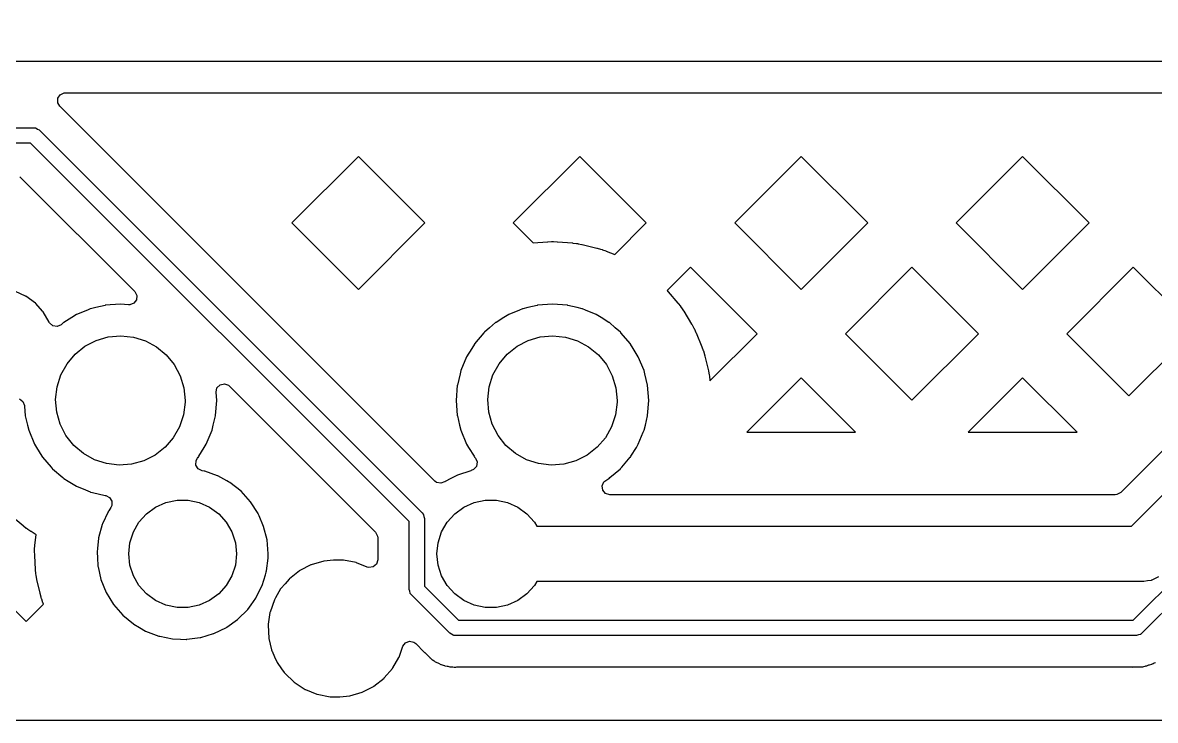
# Model space of a CAD drawing. Extents: x 124.5 to 210, y -114.5 to -26.5.
# Drawn here: x 173.4 to 191.78, y -114.49 to -103.17 of the extents above; entities that cross this region are included whole.
import ezdxf

# ---------------------------------------------------------------- set-up
doc = ezdxf.new("R2010")
doc.units = 0
doc.layers.add('BLACK', color=7, linetype='CONTINUOUS')

msp = doc.modelspace()

# ---------------------------------------------------------------- linework, layer by layer
at = {"layer": 'BLACK', "linetype": 'CONTINUOUS'}
for p, q in [((191.394, -111.34), (208.05, -94.6836)), ((191.424, -112.865), (209.15, -95.1392)), ((209.363, -95.2794), (191.564, -113.078)), ((202.935, -99.0797), (191.22, -110.795)), ((195.563, -103.8), (150.65, -103.8)), ((173.974, -104.398), (174.013, -104.339)), ((174.013, -104.339), (174.078, -104.31)), ((174.078, -104.31), (174.095, -104.308)), ((174.095, -104.308), (178.634, -104.308)), ((178.634, -104.308), (178.638, -104.309)), ((178.638, -104.309), (178.714, -104.311)), ((178.714, -104.311), (178.714, -104.311)), ((178.714, -104.311), (178.721, -104.311)), ((178.721, -104.311), (178.727, -104.31)), ((178.727, -104.31), (178.733, -104.309)), ((178.733, -104.31), (178.745, -104.308)), ((178.733, -104.309), (178.733, -104.31)), ((178.745, -104.308), (195.547, -104.308)), ((173.973, -104.469), (173.974, -104.398)), ((174.007, -104.523), (173.973, -104.469)), ((174.006, -104.524), (174.007, -104.523)), ((174.026, -104.544), (174.006, -104.524)), ((174.028, -104.546), (174.026, -104.544)), ((174.078, -104.593), (174.028, -104.546)), ((174.082, -104.599), (174.078, -104.593)), ((174.09, -104.608), (174.082, -104.599)), ((177.104, -107.623), (174.09, -104.608)), ((162.988, -104.875), (173.586, -104.875)), ((173.586, -104.875), (173.608, -104.878)), ((173.608, -104.878), (173.613, -104.878)), ((173.613, -104.878), (173.615, -104.879)), ((173.615, -104.879), (173.622, -104.88)), ((173.622, -104.88), (173.647, -104.897)), ((173.647, -104.897), (173.674, -104.912)), ((173.674, -104.912), (179.888, -111.126)), ((173.534, -105.125), (162.987, -105.125)), ((179.675, -111.266), (173.534, -105.125)), ((178.852, -105.342), (177.772, -106.421)), ((179.931, -106.421), (178.852, -105.342)), ((182.444, -105.342), (181.365, -106.421)), ((183.523, -106.421), (182.444, -105.342)), ((186.036, -105.342), (184.957, -106.421)), ((187.115, -106.421), (186.036, -105.342)), ((189.628, -105.342), (188.549, -106.421)), ((190.707, -106.421), (189.628, -105.342)), ((173.361, -105.67), (175.223, -107.532)), ((177.772, -106.421), (178.852, -107.5)), ((178.852, -107.5), (179.931, -106.421)), ((181.365, -106.421), (181.688, -106.744)), ((183.01, -106.934), (183.523, -106.421)), ((184.957, -106.421), (186.036, -107.5)), ((186.036, -107.5), (187.115, -106.421)), ((188.549, -106.421), (189.628, -107.5)), ((189.628, -107.5), (190.707, -106.421)), ((181.688, -106.744), (181.92, -106.726)), ((181.92, -106.726), (181.925, -106.726)), ((181.925, -106.726), (181.985, -106.723)), ((181.985, -106.723), (181.99, -106.723)), ((181.99, -106.723), (182.01, -106.723)), ((182.01, -106.723), (182.015, -106.723)), ((182.015, -106.723), (182.075, -106.726)), ((182.075, -106.726), (182.08, -106.726)), ((182.08, -106.726), (182.324, -106.745)), ((182.324, -106.745), (182.329, -106.746)), ((182.329, -106.746), (182.388, -106.753)), ((182.388, -106.753), (182.393, -106.753)), ((182.393, -106.753), (182.413, -106.756)), ((182.413, -106.756), (182.418, -106.757)), ((182.418, -106.757), (182.476, -106.769)), ((182.476, -106.769), (182.481, -106.77)), ((182.481, -106.77), (182.72, -106.827)), ((182.72, -106.827), (182.725, -106.828)), ((182.725, -106.828), (182.782, -106.845)), ((182.782, -106.845), (182.787, -106.846)), ((182.787, -106.846), (182.806, -106.852)), ((182.806, -106.852), (182.81, -106.854)), ((182.81, -106.854), (182.867, -106.875)), ((182.867, -106.875), (182.871, -106.876)), ((182.871, -106.876), (183.01, -106.934)), ((184.24, -107.138), (183.86, -107.518)), ((185.319, -108.217), (184.24, -107.138)), ((187.832, -107.138), (186.753, -108.217)), ((188.911, -108.217), (187.832, -107.138)), ((191.424, -107.138), (190.345, -108.217)), ((192.433, -108.147), (191.424, -107.138)), ((173.451, -107.606), (173.288, -107.534)), ((173.457, -107.609), (173.451, -107.606)), ((173.451, -107.606), (173.451, -107.606)), ((173.611, -107.721), (173.457, -107.609)), ((175.252, -107.666), (175.209, -107.722)), ((175.223, -107.532), (175.257, -107.595)), ((175.257, -107.595), (175.252, -107.666)), ((180.09, -110.608), (177.104, -107.623)), ((183.86, -107.518), (183.873, -107.532)), ((183.873, -107.532), (183.876, -107.536)), ((183.876, -107.536), (184.036, -107.723)), ((173.616, -107.726), (173.611, -107.721)), ((173.728, -107.851), (173.616, -107.726)), ((173.616, -107.726), (173.616, -107.726)), ((173.739, -107.863), (173.728, -107.851)), ((173.835, -108.028), (173.739, -107.863)), ((174.455, -107.835), (174.28, -107.907)), ((174.502, -107.815), (174.455, -107.835)), ((174.507, -107.813), (174.502, -107.815)), ((174.502, -107.815), (174.502, -107.815)), ((174.59, -107.793), (174.507, -107.813)), ((174.741, -107.757), (174.59, -107.793)), ((174.745, -107.756), (174.741, -107.757)), ((174.741, -107.757), (174.741, -107.757)), ((174.99, -107.737), (174.745, -107.756)), ((175.124, -107.747), (174.99, -107.737)), ((175.142, -107.747), (175.124, -107.747)), ((175.209, -107.722), (175.142, -107.747)), ((181.465, -107.835), (181.29, -107.907)), ((181.512, -107.815), (181.465, -107.835)), ((181.517, -107.813), (181.512, -107.815)), ((181.512, -107.815), (181.512, -107.815)), ((181.6, -107.793), (181.517, -107.813)), ((181.751, -107.757), (181.6, -107.793)), ((181.755, -107.756), (181.751, -107.757)), ((181.751, -107.757), (181.751, -107.757)), ((182, -107.737), (181.755, -107.756)), ((182.245, -107.756), (182, -107.737)), ((182.249, -107.757), (182.245, -107.756)), ((182.4, -107.793), (182.249, -107.757)), ((182.249, -107.757), (182.249, -107.757)), ((182.483, -107.813), (182.4, -107.793)), ((182.488, -107.815), (182.483, -107.813)), ((182.535, -107.835), (182.488, -107.815)), ((182.488, -107.815), (182.488, -107.815)), ((182.71, -107.907), (182.535, -107.835)), ((184.036, -107.723), (184.039, -107.726)), ((184.039, -107.726), (184.076, -107.773)), ((184.076, -107.773), (184.079, -107.777)), ((184.079, -107.777), (184.091, -107.793)), ((184.091, -107.793), (184.093, -107.797)), ((184.093, -107.797), (184.127, -107.847)), ((184.127, -107.847), (184.129, -107.851)), ((184.129, -107.851), (184.258, -108.06)), ((173.835, -108.031), (173.835, -108.028)), ((173.841, -108.042), (173.835, -108.031)), ((173.895, -108.089), (173.841, -108.042)), ((174.067, -108.038), (174.03, -108.071)), ((174.071, -108.035), (174.067, -108.038)), ((174.067, -108.038), (174.067, -108.038)), ((174.075, -108.033), (174.071, -108.035)), ((174.201, -107.956), (174.075, -108.033)), ((174.075, -108.033), (174.075, -108.033)), ((174.28, -107.907), (174.201, -107.956)), ((181.077, -108.038), (180.98, -108.121)), ((181.081, -108.035), (181.077, -108.038)), ((181.077, -108.038), (181.077, -108.038)), ((181.085, -108.033), (181.081, -108.035)), ((181.211, -107.956), (181.085, -108.033)), ((181.085, -108.033), (181.085, -108.033)), ((181.29, -107.907), (181.211, -107.956)), ((182.789, -107.956), (182.71, -107.907)), ((182.915, -108.033), (182.789, -107.956)), ((182.919, -108.035), (182.915, -108.033)), ((182.915, -108.033), (182.915, -108.033)), ((182.923, -108.038), (182.919, -108.035)), ((183.02, -108.121), (182.923, -108.038)), ((182.923, -108.038), (182.923, -108.038)), ((173.965, -108.1), (173.895, -108.089)), ((174.03, -108.071), (173.965, -108.1)), ((180.888, -108.202), (180.735, -108.381)), ((180.891, -108.198), (180.888, -108.202)), ((180.895, -108.195), (180.891, -108.198)), ((180.98, -108.121), (180.895, -108.195)), ((183.105, -108.195), (183.02, -108.121)), ((183.109, -108.198), (183.105, -108.195)), ((183.112, -108.202), (183.109, -108.198)), ((183.265, -108.381), (183.112, -108.202)), ((184.258, -108.06), (184.26, -108.065)), ((184.26, -108.065), (184.289, -108.117)), ((184.289, -108.117), (184.292, -108.121)), ((184.292, -108.121), (184.301, -108.139)), ((184.301, -108.139), (184.303, -108.143)), ((184.303, -108.143), (184.328, -108.198)), ((184.328, -108.198), (184.33, -108.202)), ((184.33, -108.202), (184.424, -108.429)), ((184.555, -108.98), (185.319, -108.217)), ((186.753, -108.217), (187.832, -109.296)), ((187.832, -109.296), (188.911, -108.217)), ((190.345, -108.217), (191.354, -109.226)), ((191.354, -109.226), (192.433, -108.147)), ((174.255, -108.55), (174.415, -108.421)), ((174.415, -108.421), (174.597, -108.326)), ((174.597, -108.326), (174.793, -108.269)), ((174.793, -108.269), (174.997, -108.25)), ((174.997, -108.25), (175.201, -108.271)), ((175.201, -108.271), (175.397, -108.332)), ((175.397, -108.332), (175.577, -108.43)), ((180.733, -108.385), (180.69, -108.455)), ((180.735, -108.381), (180.733, -108.385)), ((180.733, -108.385), (180.733, -108.385)), ((181.265, -108.55), (181.425, -108.421)), ((181.425, -108.421), (181.607, -108.326)), ((181.607, -108.326), (181.803, -108.269)), ((181.803, -108.269), (182.007, -108.25)), ((182.007, -108.25), (182.211, -108.271)), ((182.211, -108.271), (182.407, -108.332)), ((182.407, -108.332), (182.587, -108.43)), ((183.267, -108.385), (183.265, -108.381)), ((183.31, -108.455), (183.267, -108.385)), ((183.267, -108.385), (183.267, -108.385)), ((174.124, -108.707), (174.255, -108.55)), ((175.577, -108.43), (175.735, -108.56)), ((175.735, -108.56), (175.865, -108.719)), ((180.607, -108.59), (180.513, -108.817)), ((180.69, -108.455), (180.607, -108.59)), ((181.134, -108.707), (181.265, -108.55)), ((182.587, -108.43), (182.745, -108.56)), ((182.745, -108.56), (182.875, -108.719)), ((183.393, -108.59), (183.31, -108.455)), ((183.487, -108.817), (183.393, -108.59)), ((184.424, -108.429), (184.425, -108.433)), ((184.425, -108.433), (184.446, -108.49)), ((184.446, -108.49), (184.448, -108.494)), ((184.448, -108.494), (184.454, -108.513)), ((184.454, -108.513), (184.455, -108.518)), ((184.455, -108.518), (184.472, -108.575)), ((184.472, -108.575), (184.473, -108.58)), ((184.473, -108.58), (184.53, -108.819)), ((174.025, -108.886), (174.124, -108.707)), ((175.865, -108.719), (175.961, -108.9)), ((181.035, -108.886), (181.134, -108.707)), ((182.875, -108.719), (182.971, -108.9)), ((173.963, -109.082), (174.025, -108.886)), ((175.961, -108.9), (176.02, -109.096)), ((180.501, -108.87), (180.457, -109.05)), ((180.513, -108.817), (180.501, -108.87)), ((180.973, -109.082), (181.035, -108.886)), ((182.971, -108.9), (183.03, -109.096)), ((183.499, -108.87), (183.487, -108.817)), ((183.543, -109.05), (183.499, -108.87)), ((184.53, -108.819), (184.531, -108.824)), ((184.531, -108.824), (184.543, -108.882)), ((184.543, -108.882), (184.544, -108.887)), ((184.544, -108.887), (184.547, -108.907)), ((184.547, -108.907), (184.547, -108.912)), ((184.547, -108.912), (184.554, -108.971)), ((184.554, -108.971), (184.555, -108.976)), ((186.036, -108.934), (185.152, -109.817)), ((186.919, -109.817), (186.036, -108.934)), ((189.628, -108.934), (188.744, -109.817)), ((190.511, -109.817), (189.628, -108.934)), ((173.94, -109.285), (173.963, -109.082)), ((176.02, -109.096), (176.04, -109.3)), ((176.543, -109.166), (176.557, -109.097)), ((176.557, -109.097), (176.607, -109.046)), ((176.607, -109.046), (176.677, -109.031)), ((176.677, -109.031), (176.743, -109.055)), ((176.743, -109.055), (176.758, -109.067)), ((176.758, -109.067), (179.13, -111.439)), ((180.456, -109.055), (180.437, -109.3)), ((180.457, -109.05), (180.456, -109.055)), ((180.95, -109.285), (180.973, -109.082)), ((183.03, -109.096), (183.05, -109.3)), ((183.544, -109.055), (183.543, -109.05)), ((183.563, -109.3), (183.544, -109.055)), ((184.555, -108.976), (184.555, -108.98)), ((173.352, -109.274), (173.409, -109.317)), ((173.409, -109.317), (173.433, -109.382)), ((173.957, -109.49), (173.94, -109.285)), ((176.04, -109.329), (176.014, -109.533)), ((176.04, -109.3), (176.04, -109.329)), ((176.534, -109.545), (176.553, -109.3)), ((176.553, -109.3), (176.543, -109.166)), ((180.437, -109.3), (180.456, -109.545)), ((180.967, -109.49), (180.95, -109.285)), ((183.05, -109.329), (183.024, -109.533)), ((183.05, -109.3), (183.05, -109.329)), ((183.544, -109.545), (183.563, -109.3)), ((173.433, -109.382), (173.435, -109.4)), ((173.435, -109.4), (173.446, -109.545)), ((174.014, -109.687), (173.957, -109.49)), ((181.024, -109.687), (180.967, -109.49)), ((173.446, -109.545), (173.447, -109.549)), ((173.447, -109.549), (173.447, -109.549)), ((173.447, -109.549), (173.483, -109.7)), ((173.483, -109.7), (173.503, -109.783)), ((174.107, -109.869), (174.014, -109.687)), ((176.014, -109.533), (175.949, -109.727)), ((176.477, -109.783), (176.497, -109.7)), ((176.497, -109.7), (176.533, -109.549)), ((176.533, -109.549), (176.534, -109.545)), ((176.533, -109.549), (176.533, -109.549)), ((180.456, -109.545), (180.457, -109.549)), ((180.457, -109.549), (180.457, -109.549)), ((180.457, -109.549), (180.493, -109.7)), ((180.493, -109.7), (180.513, -109.783)), ((181.117, -109.869), (181.024, -109.687)), ((183.024, -109.533), (182.959, -109.727)), ((183.487, -109.783), (183.507, -109.7)), ((183.507, -109.7), (183.543, -109.549)), ((183.543, -109.549), (183.544, -109.545)), ((183.543, -109.549), (183.543, -109.549)), ((173.503, -109.783), (173.597, -110.01)), ((174.235, -110.029), (174.107, -109.869)), ((175.949, -109.727), (175.848, -109.905)), ((176.383, -110.01), (176.477, -109.783)), ((180.513, -109.783), (180.607, -110.01)), ((181.245, -110.029), (181.117, -109.869)), ((182.959, -109.727), (182.858, -109.905)), ((183.393, -110.01), (183.473, -109.817)), ((183.473, -109.817), (183.487, -109.783)), ((185.152, -109.817), (186.919, -109.817)), ((188.744, -109.817), (190.511, -109.817)), ((173.597, -110.01), (173.629, -110.062)), ((173.629, -110.062), (173.718, -110.206)), ((174.391, -110.162), (174.235, -110.029)), ((175.714, -110.06), (175.553, -110.187)), ((175.848, -109.905), (175.714, -110.06)), ((176.262, -110.206), (176.351, -110.062)), ((176.351, -110.062), (176.383, -110.01)), ((180.607, -110.01), (180.639, -110.062)), ((180.639, -110.062), (180.728, -110.206)), ((181.401, -110.162), (181.245, -110.029)), ((182.724, -110.06), (182.563, -110.187)), ((182.858, -109.905), (182.724, -110.06)), ((183.272, -110.206), (183.361, -110.062)), ((183.361, -110.062), (183.393, -110.01)), ((173.718, -110.206), (173.725, -110.219)), ((173.725, -110.219), (173.728, -110.223)), ((173.728, -110.223), (173.728, -110.223)), ((173.728, -110.223), (173.867, -110.385)), ((174.57, -110.262), (174.391, -110.162)), ((174.765, -110.326), (174.57, -110.262)), ((175.553, -110.187), (175.37, -110.279)), ((176.217, -110.277), (176.241, -110.235)), ((176.241, -110.235), (176.252, -110.223)), ((176.252, -110.223), (176.255, -110.219)), ((176.252, -110.223), (176.252, -110.223)), ((176.255, -110.219), (176.262, -110.206)), ((180.728, -110.206), (180.735, -110.219)), ((180.735, -110.219), (180.738, -110.223)), ((180.738, -110.223), (180.738, -110.223)), ((180.738, -110.223), (180.749, -110.235)), ((180.749, -110.235), (180.778, -110.299)), ((181.58, -110.262), (181.401, -110.162)), ((181.775, -110.326), (181.58, -110.262)), ((182.563, -110.187), (182.38, -110.279)), ((183.123, -110.385), (183.262, -110.223)), ((183.262, -110.223), (183.265, -110.219)), ((183.262, -110.223), (183.262, -110.223)), ((183.265, -110.219), (183.272, -110.206)), ((173.867, -110.385), (173.885, -110.405)), ((173.885, -110.405), (173.888, -110.409)), ((173.888, -110.409), (174.057, -110.552)), ((174.968, -110.35), (174.765, -110.326)), ((175.172, -110.334), (174.968, -110.35)), ((175.37, -110.279), (175.172, -110.334)), ((176.215, -110.348), (176.217, -110.277)), ((176.251, -110.409), (176.215, -110.348)), ((176.315, -110.441), (176.251, -110.409)), ((176.35, -110.447), (176.315, -110.441)), ((180.678, -110.44), (180.462, -110.51)), ((180.683, -110.439), (180.678, -110.44)), ((180.72, -110.423), (180.683, -110.439)), ((180.767, -110.37), (180.72, -110.423)), ((180.778, -110.299), (180.767, -110.37)), ((181.978, -110.35), (181.775, -110.326)), ((182.182, -110.334), (181.978, -110.35)), ((182.38, -110.279), (182.182, -110.334)), ((182.933, -110.552), (183.102, -110.409)), ((183.102, -110.409), (183.105, -110.405)), ((183.105, -110.405), (183.123, -110.385)), ((174.057, -110.552), (174.071, -110.565)), ((174.071, -110.565), (174.075, -110.567)), ((174.075, -110.567), (174.075, -110.567)), ((174.075, -110.567), (174.142, -110.608)), ((174.142, -110.608), (174.28, -110.693)), ((176.355, -110.448), (176.35, -110.447)), ((176.35, -110.447), (176.35, -110.447)), ((176.359, -110.45), (176.355, -110.448)), ((176.564, -110.522), (176.359, -110.45)), ((176.359, -110.45), (176.359, -110.45)), ((176.569, -110.524), (176.564, -110.522)), ((176.564, -110.522), (176.564, -110.522)), ((176.716, -110.605), (176.569, -110.524)), ((176.745, -110.621), (176.716, -110.605)), ((176.768, -110.634), (176.745, -110.621)), ((180.119, -110.629), (180.09, -110.608)), ((180.188, -110.644), (180.119, -110.629)), ((180.251, -110.621), (180.188, -110.644)), ((180.252, -110.621), (180.251, -110.621)), ((180.254, -110.62), (180.252, -110.621)), ((180.255, -110.62), (180.254, -110.62)), ((180.26, -110.615), (180.255, -110.62)), ((180.352, -110.567), (180.26, -110.615)), ((180.457, -110.513), (180.352, -110.567)), ((180.462, -110.51), (180.457, -110.513)), ((180.457, -110.513), (180.457, -110.513)), ((182.806, -110.688), (182.835, -110.623)), ((182.835, -110.623), (182.865, -110.598)), ((182.865, -110.598), (182.915, -110.567)), ((182.915, -110.567), (182.919, -110.565)), ((182.915, -110.567), (182.915, -110.567)), ((182.919, -110.565), (182.933, -110.552)), ((174.28, -110.693), (174.425, -110.753)), ((174.425, -110.753), (174.502, -110.785)), ((174.502, -110.785), (174.502, -110.785)), ((174.502, -110.785), (174.507, -110.787)), ((174.507, -110.787), (174.539, -110.795)), ((174.539, -110.795), (174.741, -110.843)), ((176.947, -110.775), (176.768, -110.634)), ((177.1, -110.943), (176.947, -110.775)), ((182.816, -110.758), (182.806, -110.688)), ((182.862, -110.811), (182.816, -110.758)), ((182.93, -110.831), (182.862, -110.811)), ((191.22, -110.795), (191.158, -110.829)), ((174.741, -110.843), (174.741, -110.843)), ((174.741, -110.843), (174.745, -110.844)), ((174.745, -110.844), (174.75, -110.844)), ((174.75, -110.844), (174.752, -110.845)), ((174.752, -110.845), (174.816, -110.875)), ((174.816, -110.875), (174.854, -110.935)), ((174.854, -110.935), (174.853, -111.006)), ((175.562, -111.032), (175.73, -110.958)), ((175.73, -110.958), (175.909, -110.92)), ((175.909, -110.92), (176.091, -110.92)), ((176.091, -110.92), (176.27, -110.958)), ((176.27, -110.958), (176.438, -111.032)), ((177.223, -111.134), (177.1, -110.943)), ((180.562, -111.032), (180.73, -110.958)), ((180.73, -110.958), (180.909, -110.92)), ((180.909, -110.92), (181.091, -110.92)), ((181.091, -110.92), (181.27, -110.958)), ((181.27, -110.958), (181.438, -111.032)), ((191.131, -110.831), (182.93, -110.831)), ((191.158, -110.829), (191.131, -110.831)), ((173.413, -111.336), (173.226, -111.176)), ((174.791, -111.109), (174.7, -111.305)), ((174.793, -111.104), (174.791, -111.109)), ((174.791, -111.109), (174.791, -111.109)), ((174.801, -111.092), (174.793, -111.104)), ((174.837, -111.04), (174.801, -111.092)), ((174.853, -111.006), (174.837, -111.04)), ((175.292, -111.276), (175.415, -111.14)), ((175.415, -111.14), (175.562, -111.032)), ((176.438, -111.032), (176.585, -111.14)), ((176.585, -111.14), (176.708, -111.276)), ((177.226, -111.139), (177.223, -111.134)), ((177.241, -111.173), (177.226, -111.139)), ((177.226, -111.139), (177.226, -111.139)), ((177.314, -111.343), (177.241, -111.173)), ((179.888, -111.126), (179.902, -111.143)), ((179.902, -111.143), (179.905, -111.146)), ((179.905, -111.146), (179.906, -111.149)), ((179.906, -111.149), (179.91, -111.154)), ((179.91, -111.154), (179.916, -111.184)), ((180.292, -111.276), (180.415, -111.14)), ((180.415, -111.14), (180.562, -111.032)), ((181.438, -111.032), (181.585, -111.14)), ((181.585, -111.14), (181.708, -111.276)), ((173.416, -111.339), (173.413, -111.336)), ((173.463, -111.376), (173.416, -111.339)), ((174.697, -111.311), (174.636, -111.53)), ((174.7, -111.305), (174.697, -111.311)), ((175.201, -111.434), (175.292, -111.276)), ((176.708, -111.276), (176.799, -111.434)), ((177.37, -111.563), (177.314, -111.343)), ((179.675, -112.366), (179.675, -111.266)), ((179.916, -111.184), (179.925, -111.214)), ((179.925, -111.214), (179.925, -112.314)), ((180.201, -111.434), (180.292, -111.276)), ((181.708, -111.276), (181.745, -111.34)), ((181.745, -111.34), (191.394, -111.34)), ((173.467, -111.379), (173.463, -111.376)), ((173.483, -111.391), (173.467, -111.379)), ((173.487, -111.393), (173.483, -111.391)), ((173.537, -111.427), (173.487, -111.393)), ((173.541, -111.429), (173.537, -111.427)), ((173.622, -111.479), (173.541, -111.429)), ((173.604, -111.648), (173.622, -111.479)), ((174.636, -111.535), (174.618, -111.703)), ((174.636, -111.53), (174.636, -111.535)), ((175.144, -111.608), (175.201, -111.434)), ((176.799, -111.434), (176.856, -111.608)), ((179.13, -111.439), (179.164, -111.502)), ((179.164, -111.502), (179.166, -111.529)), ((179.166, -111.529), (179.166, -111.887)), ((180.144, -111.608), (180.201, -111.434)), ((173.599, -111.716), (173.603, -111.653)), ((173.599, -111.721), (173.599, -111.716)), ((173.599, -111.742), (173.599, -111.721)), ((173.603, -111.653), (173.604, -111.648)), ((174.618, -111.703), (174.612, -111.756)), ((175.125, -111.79), (175.144, -111.608)), ((176.856, -111.608), (176.875, -111.79)), ((177.388, -111.79), (177.37, -111.563)), ((180.125, -111.79), (180.144, -111.608)), ((172.384, -111.809), (173.463, -112.888)), ((173.599, -111.747), (173.599, -111.742)), ((173.6, -111.809), (173.599, -111.747)), ((173.6, -111.814), (173.6, -111.809)), ((173.613, -112.042), (173.6, -111.814)), ((174.612, -111.756), (174.612, -111.761)), ((174.612, -111.761), (174.612, -111.761)), ((174.612, -111.761), (174.618, -111.854)), ((174.618, -111.854), (174.625, -111.983)), ((175.144, -111.972), (175.125, -111.79)), ((176.875, -111.79), (176.856, -111.972)), ((177.359, -112.067), (177.386, -111.861)), ((177.386, -111.861), (177.387, -111.858)), ((177.386, -111.861), (177.386, -111.861)), ((177.387, -111.858), (177.388, -111.809)), ((177.388, -111.793), (177.388, -111.79)), ((177.388, -111.809), (177.388, -111.793)), ((177.388, -111.793), (177.388, -111.793)), ((178.289, -111.907), (178.086, -111.966)), ((178.447, -111.891), (178.289, -111.907)), ((178.603, -111.891), (178.447, -111.891)), ((178.609, -111.892), (178.603, -111.891)), ((178.816, -111.932), (178.609, -111.892)), ((179.166, -111.887), (179.146, -111.955)), ((180.144, -111.972), (180.125, -111.79)), ((173.613, -112.047), (173.613, -112.042)), ((173.62, -112.109), (173.613, -112.047)), ((174.625, -111.983), (174.626, -111.988)), ((174.626, -111.988), (174.626, -111.988)), ((174.626, -111.988), (174.629, -112.001)), ((174.629, -112.001), (174.675, -112.205)), ((175.201, -112.146), (175.144, -111.972)), ((176.856, -111.972), (176.799, -112.146)), ((177.343, -112.128), (177.355, -112.088)), ((177.355, -112.088), (177.357, -112.083)), ((177.355, -112.088), (177.355, -112.088)), ((177.357, -112.083), (177.359, -112.067)), ((177.898, -112.063), (177.732, -112.194)), ((177.904, -112.06), (177.898, -112.063)), ((178.081, -111.969), (177.904, -112.06)), ((177.904, -112.06), (177.904, -112.06)), ((178.086, -111.966), (178.081, -111.969)), ((178.081, -111.969), (178.081, -111.969)), ((178.822, -111.935), (178.816, -111.932)), ((178.993, -112.004), (178.822, -111.935)), ((178.822, -111.935), (178.822, -111.935)), ((179.023, -112.012), (178.993, -112.004)), ((179.093, -112.001), (179.023, -112.012)), ((179.146, -111.955), (179.093, -112.001)), ((180.201, -112.146), (180.144, -111.972)), ((173.62, -112.114), (173.62, -112.109)), ((173.623, -112.135), (173.62, -112.114)), ((173.624, -112.14), (173.623, -112.135)), ((173.635, -112.201), (173.624, -112.14)), ((173.636, -112.206), (173.635, -112.201)), ((173.686, -112.428), (173.636, -112.206)), ((174.675, -112.205), (174.761, -112.416)), ((175.292, -112.304), (175.201, -112.146)), ((176.799, -112.146), (176.708, -112.304)), ((177.291, -112.301), (177.343, -112.128)), ((177.661, -112.276), (177.593, -112.353)), ((177.728, -112.198), (177.661, -112.276)), ((177.732, -112.194), (177.728, -112.198)), ((177.728, -112.198), (177.728, -112.198)), ((180.292, -112.304), (180.201, -112.146)), ((181.745, -112.24), (181.708, -112.304)), ((191.58, -112.24), (181.745, -112.24)), ((191.587, -112.239), (191.58, -112.24)), ((191.594, -112.24), (191.587, -112.239)), ((191.653, -112.229), (191.594, -112.24)), ((191.712, -112.22), (191.653, -112.229)), ((191.719, -112.217), (191.712, -112.22)), ((191.726, -112.216), (191.719, -112.217)), ((191.779, -112.188), (191.726, -112.216)), ((191.833, -112.162), (191.779, -112.188)), ((173.687, -112.433), (173.686, -112.428)), ((173.704, -112.493), (173.687, -112.433)), ((174.761, -112.416), (174.88, -112.61)), ((175.415, -112.44), (175.292, -112.304)), ((175.562, -112.548), (175.415, -112.44)), ((176.585, -112.44), (176.438, -112.548)), ((176.708, -112.304), (176.585, -112.44)), ((177.19, -112.505), (177.291, -112.301)), ((177.59, -112.359), (177.508, -112.502)), ((177.593, -112.353), (177.59, -112.359)), ((177.59, -112.359), (177.59, -112.359)), ((179.684, -112.396), (179.675, -112.366)), ((179.69, -112.426), (179.684, -112.396)), ((179.694, -112.431), (179.69, -112.426)), ((179.695, -112.434), (179.694, -112.431)), ((179.698, -112.437), (179.695, -112.434)), ((179.712, -112.454), (179.698, -112.437)), ((180.336, -113.078), (179.712, -112.454)), ((179.925, -112.314), (180.476, -112.865)), ((180.415, -112.44), (180.292, -112.304)), ((180.562, -112.548), (180.415, -112.44)), ((181.585, -112.44), (181.438, -112.548)), ((181.708, -112.304), (181.585, -112.44)), ((173.463, -112.888), (173.744, -112.607)), ((173.705, -112.498), (173.704, -112.493)), ((173.711, -112.518), (173.705, -112.498)), ((173.713, -112.523), (173.711, -112.518)), ((173.734, -112.582), (173.713, -112.523)), ((173.736, -112.587), (173.734, -112.582)), ((173.744, -112.607), (173.736, -112.587)), ((174.88, -112.61), (175.029, -112.782)), ((175.73, -112.622), (175.562, -112.548)), ((175.909, -112.66), (175.73, -112.622)), ((176.27, -112.622), (176.091, -112.66)), ((176.438, -112.548), (176.27, -112.622)), ((177.057, -112.69), (177.112, -112.614)), ((177.112, -112.614), (177.187, -112.509)), ((177.187, -112.509), (177.19, -112.505)), ((177.187, -112.509), (177.187, -112.509)), ((177.488, -112.536), (177.418, -112.736)), ((177.508, -112.502), (177.488, -112.536)), ((180.73, -112.622), (180.562, -112.548)), ((180.909, -112.66), (180.73, -112.622)), ((181.27, -112.622), (181.091, -112.66)), ((181.438, -112.548), (181.27, -112.622)), ((175.029, -112.782), (175.204, -112.927)), ((176.091, -112.66), (175.909, -112.66)), ((176.896, -112.85), (177.057, -112.69)), ((177.417, -112.742), (177.39, -112.93)), ((177.418, -112.736), (177.417, -112.742)), ((177.417, -112.742), (177.417, -112.742)), ((181.091, -112.66), (180.909, -112.66)), ((175.204, -112.927), (175.208, -112.93)), ((175.208, -112.93), (175.208, -112.93)), ((175.208, -112.93), (175.302, -112.985)), ((175.302, -112.985), (175.4, -113.042)), ((176.507, -113.083), (176.711, -112.982)), ((176.711, -112.982), (176.715, -112.979)), ((176.715, -112.979), (176.892, -112.853)), ((176.715, -112.979), (176.715, -112.979)), ((176.892, -112.853), (176.896, -112.85)), ((176.892, -112.853), (176.892, -112.853)), ((177.39, -112.93), (177.388, -112.946)), ((177.388, -112.946), (177.398, -113.157)), ((180.476, -112.865), (191.424, -112.865)), ((175.4, -113.042), (175.613, -113.123)), ((175.613, -113.123), (175.618, -113.124)), ((175.618, -113.124), (175.618, -113.124)), ((175.618, -113.124), (175.629, -113.126)), ((175.629, -113.126), (175.836, -113.168)), ((175.836, -113.168), (175.963, -113.173)), ((175.963, -113.173), (176.058, -113.177)), ((176.058, -113.177), (176.058, -113.177)), ((176.058, -113.177), (176.063, -113.177)), ((176.063, -113.177), (176.068, -113.176)), ((176.068, -113.176), (176.284, -113.149)), ((176.068, -113.176), (176.068, -113.176)), ((176.284, -113.149), (176.289, -113.148)), ((176.284, -113.149), (176.284, -113.149)), ((176.289, -113.148), (176.294, -113.146)), ((176.294, -113.146), (176.502, -113.084)), ((176.502, -113.084), (176.507, -113.083)), ((176.502, -113.084), (176.502, -113.084)), ((177.398, -113.157), (177.399, -113.163)), ((177.399, -113.163), (177.399, -113.163)), ((177.399, -113.163), (177.444, -113.349)), ((180.363, -113.093), (180.336, -113.078)), ((180.388, -113.11), (180.363, -113.093)), ((180.395, -113.111), (180.388, -113.11)), ((180.397, -113.112), (180.395, -113.111)), ((180.402, -113.112), (180.397, -113.112)), ((180.424, -113.115), (180.402, -113.112)), ((191.476, -113.115), (180.424, -113.115)), ((191.506, -113.106), (191.476, -113.115)), ((191.536, -113.1), (191.506, -113.106)), ((191.541, -113.096), (191.536, -113.1)), ((191.544, -113.095), (191.541, -113.096)), ((191.547, -113.092), (191.544, -113.095)), ((191.564, -113.078), (191.547, -113.092)), ((177.444, -113.349), (177.447, -113.363)), ((177.447, -113.363), (177.45, -113.368)), ((177.45, -113.368), (177.45, -113.368)), ((177.45, -113.368), (177.492, -113.46)), ((179.512, -113.464), (179.545, -113.369)), ((179.545, -113.369), (179.573, -113.29)), ((179.573, -113.29), (179.614, -113.233)), ((179.614, -113.233), (179.68, -113.206)), ((179.68, -113.206), (179.749, -113.22)), ((179.749, -113.22), (179.781, -113.243)), ((179.781, -113.243), (179.92, -113.382)), ((179.92, -113.382), (179.928, -113.391)), ((177.492, -113.46), (177.535, -113.555)), ((177.535, -113.555), (177.604, -113.653)), ((179.41, -113.641), (179.509, -113.469)), ((179.509, -113.469), (179.512, -113.464)), ((179.928, -113.391), (179.932, -113.397)), ((179.932, -113.397), (179.938, -113.402)), ((179.938, -113.402), (179.982, -113.444)), ((179.982, -113.444), (179.985, -113.446)), ((179.985, -113.446), (180.004, -113.466)), ((180.004, -113.466), (180.007, -113.469)), ((180.007, -113.469), (180.016, -113.476)), ((180.016, -113.476), (180.049, -113.507)), ((180.049, -113.507), (180.056, -113.51)), ((180.056, -113.51), (180.066, -113.516)), ((180.066, -113.516), (180.083, -113.527)), ((180.083, -113.527), (180.099, -113.54)), ((180.099, -113.54), (180.14, -113.557)), ((180.14, -113.557), (180.15, -113.562)), ((180.15, -113.562), (180.189, -113.584)), ((191.736, -113.572), (191.747, -113.566)), ((191.747, -113.566), (191.765, -113.557)), ((191.765, -113.557), (191.784, -113.55)), ((177.604, -113.653), (177.647, -113.714)), ((177.647, -113.714), (177.657, -113.728)), ((177.657, -113.728), (177.81, -113.874)), ((179.272, -113.802), (179.403, -113.651)), ((179.403, -113.651), (179.407, -113.647)), ((179.407, -113.647), (179.41, -113.641)), ((179.41, -113.641), (179.41, -113.641)), ((180.189, -113.584), (180.197, -113.586)), ((180.197, -113.586), (180.197, -113.586)), ((180.197, -113.586), (180.209, -113.589)), ((180.209, -113.589), (180.227, -113.595)), ((180.227, -113.595), (180.246, -113.603)), ((180.246, -113.603), (180.254, -113.604)), ((180.254, -113.604), (180.254, -113.604)), ((180.254, -113.604), (180.29, -113.61)), ((180.29, -113.61), (180.301, -113.613)), ((180.301, -113.613), (180.333, -113.621)), ((180.333, -113.621), (180.344, -113.624)), ((180.344, -113.624), (180.364, -113.624)), ((180.364, -113.624), (180.384, -113.625)), ((180.384, -113.625), (180.404, -113.628)), ((180.404, -113.628), (180.412, -113.627)), ((180.412, -113.627), (180.431, -113.626)), ((180.431, -113.626), (180.448, -113.624)), ((180.448, -113.624), (180.46, -113.624)), ((180.46, -113.624), (191.397, -113.624)), ((191.397, -113.624), (191.408, -113.624)), ((191.408, -113.624), (191.416, -113.626)), ((191.416, -113.626), (191.424, -113.625)), ((191.424, -113.625), (191.484, -113.624)), ((191.424, -113.625), (191.424, -113.625)), ((191.484, -113.624), (191.488, -113.624)), ((191.488, -113.624), (191.516, -113.624)), ((191.516, -113.624), (191.52, -113.623)), ((191.52, -113.623), (191.532, -113.622)), ((191.52, -113.623), (191.52, -113.623)), ((191.532, -113.622), (191.564, -113.621)), ((191.564, -113.621), (191.568, -113.621)), ((191.568, -113.621), (191.576, -113.621)), ((191.576, -113.621), (191.595, -113.615)), ((191.595, -113.615), (191.615, -113.611)), ((191.615, -113.611), (191.627, -113.609)), ((191.627, -113.609), (191.635, -113.608)), ((191.627, -113.609), (191.627, -113.609)), ((191.635, -113.608), (191.642, -113.606)), ((191.642, -113.606), (191.676, -113.592)), ((191.642, -113.606), (191.642, -113.606)), ((191.676, -113.592), (191.687, -113.588)), ((191.687, -113.588), (191.722, -113.578)), ((191.722, -113.578), (191.73, -113.576)), ((191.722, -113.578), (191.722, -113.578)), ((191.73, -113.576), (191.736, -113.572)), ((191.736, -113.572), (191.736, -113.572)), ((177.81, -113.874), (177.988, -113.989)), ((179.096, -113.94), (179.102, -113.937)), ((179.102, -113.937), (179.268, -113.806)), ((179.268, -113.806), (179.272, -113.802)), ((179.272, -113.802), (179.272, -113.802)), ((177.988, -113.989), (177.993, -113.991)), ((177.993, -113.991), (178.178, -114.065)), ((178.178, -114.065), (178.178, -114.065)), ((178.178, -114.065), (178.184, -114.068)), ((178.184, -114.068), (178.391, -114.108)), ((178.391, -114.108), (178.397, -114.108)), ((178.397, -114.108), (178.553, -114.108)), ((178.553, -114.108), (178.711, -114.093)), ((178.711, -114.093), (178.914, -114.034)), ((178.914, -114.034), (178.997, -113.991)), ((178.997, -113.991), (179.096, -113.94)), ((179.096, -113.94), (179.096, -113.94)), ((206.435, -114.491), (128.065, -114.491))]:
    msp.add_line(p, q, dxfattribs=at)

doc.saveas('drawing.dxf')
